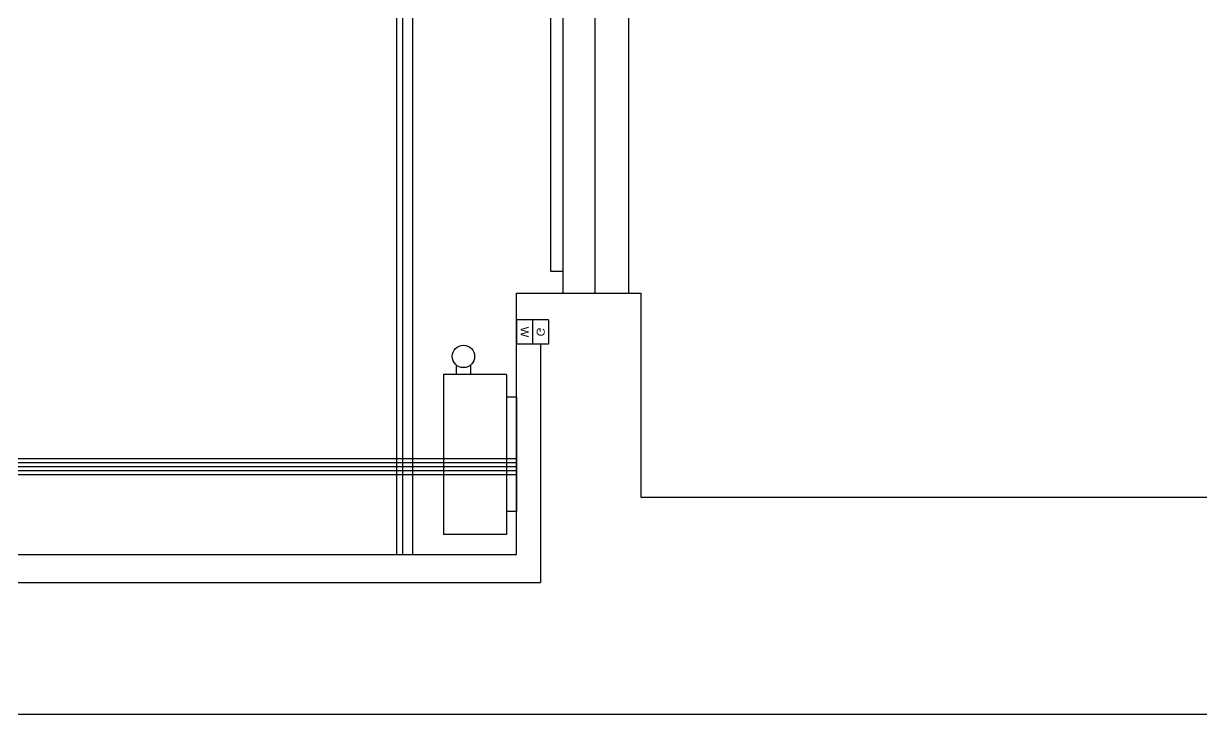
# Model space of a CAD drawing. Header units: millimetres. Extents: x 1478 to 10450, y 2114 to 8349.
# Drawn here: x 4291 to 4585.3, y 4028.9 to 4201.6 of the extents above; entities that cross this region are included whole.
import ezdxf
from ezdxf.lldxf.tags import DXFTag

# ---------------------------------------------------------------- set-up
doc = ezdxf.new("R2010")
doc.units = ezdxf.units.MM
for name, color, linetype in [('Grzejniki', 12, 'Continuous'), ('Inst - elektro', 160, 'Continuous'), ('Inst - sieciowe', 200, 'Continuous'), ('Okna', 7, 'Continuous'), ('Ściany', 7, 'Continuous')]:
    doc.layers.add(name, color=color, linetype=linetype)
tags = doc.linetypes.add('06B018', pattern=[6.75, 4.32, -0.54, 0.09, -0.54, 0.09, -0.54, 0.09, -0.54]).pattern_tags.tags
tags[18:19] = [DXFTag(74, 4), DXFTag(75, 0), DXFTag(340, '0'), DXFTag(46, 1.0), DXFTag(50, 0.0), DXFTag(44, 0.0), DXFTag(45, 0.0)]
tags[16:17] = [DXFTag(74, 4), DXFTag(75, 0), DXFTag(340, '0'), DXFTag(46, 1.0), DXFTag(50, 0.0), DXFTag(44, 0.0), DXFTag(45, 0.0)]
tags[14:15] = [DXFTag(74, 4), DXFTag(75, 0), DXFTag(340, '0'), DXFTag(46, 1.0), DXFTag(50, 0.0), DXFTag(44, 0.0), DXFTag(45, 0.0)]
tags[12:13] = [DXFTag(74, 4), DXFTag(75, 0), DXFTag(340, '0'), DXFTag(46, 1.0), DXFTag(50, 0.0), DXFTag(44, 0.0), DXFTag(45, 0.0)]
tags[10:11] = [DXFTag(74, 4), DXFTag(75, 0), DXFTag(340, '0'), DXFTag(46, 1.0), DXFTag(50, 0.0), DXFTag(44, 0.0), DXFTag(45, 0.0)]
tags[8:9] = [DXFTag(74, 4), DXFTag(75, 0), DXFTag(340, '0'), DXFTag(46, 1.0), DXFTag(50, 0.0), DXFTag(44, 0.0), DXFTag(45, 0.0)]
tags[6:7] = [DXFTag(74, 4), DXFTag(75, 0), DXFTag(340, '0'), DXFTag(46, 1.0), DXFTag(50, 0.0), DXFTag(44, 0.0), DXFTag(45, 0.0)]
tags[4:5] = [DXFTag(74, 4), DXFTag(75, 0), DXFTag(340, '0'), DXFTag(46, 1.0), DXFTag(50, 0.0), DXFTag(44, 0.0), DXFTag(45, 0.0)]
tags = doc.linetypes.add('07B05', pattern=[1.75, 0.25, -1.5]).pattern_tags.tags
tags[6:7] = [DXFTag(74, 4), DXFTag(75, 0), DXFTag(340, '0'), DXFTag(46, 1.0), DXFTag(50, 0.0), DXFTag(44, 0.0), DXFTag(45, 0.0)]
tags[4:5] = [DXFTag(74, 4), DXFTag(75, 0), DXFTag(340, '0'), DXFTag(46, 1.0), DXFTag(50, 0.0), DXFTag(44, 0.0), DXFTag(45, 0.0)]

# ---------------------------------------------------------------- blocks, each defined once
blk = doc.blocks.new('Z$W@#14945')
for p, q in [((3, 176), (3, 0)), ((11, 176), (11, 0)), ((0, 88.5), (0, 170.5)), ((0, 170.5), (3, 170.5)), ((3, 88.5), (0, 88.5)), ((3, 87.5), (0, 87.5)), ((0, 87.5), (0, 5.5)), ((0, 5.5), (3, 5.5))]:
    blk.add_line(p, q)
blk = doc.blocks.new('Z$W@#8909')
for p, q in [((3, 176), (11, 176)), ((3, 0), (11, 0))]:
    blk.add_line(p, q)
blk.add_blockref('Z$W@#14945', (0, 0))
blk = doc.blocks.new('Z$W@#8447')
for p, q in [((3.2, 42.36), (3.2, 40)), ((6.8, 42.36), (6.8, 40)), ((15.8, 40), (0, 40)), ((0, 40), (0, 0)), ((15.8, 40), (15.8, 0)), ((18.3, 34.3), (15.8, 34.3)), ((18.3, 34.3), (18.3, 5.7)), ((18.3, 5.7), (15.8, 5.7)), ((15.8, 0), (0, 0))]:
    blk.add_line(p, q)
blk.add_circle((5, 44.5), 2.8)
blk = doc.blocks.new('Z$W@#18756')
for p, q in [((0, 6), (0, 0)), ((0, 6), (4, 6)), ((4, 6), (4, 0)), ((0, 0), (4, 0))]:
    blk.add_line(p, q)
blk = doc.blocks.new('Z$W@#8106')
blk.add_blockref('Z$W@#18756', (0, 0))
at = {"insert": (2, 3), "char_height": 2, "width": 6, "attachment_point": 5, "rotation": 90}
blk.add_mtext('{\\fArial|b0|i0|c238|p0;W}', dxfattribs=at)
blk = doc.blocks.new('Z$W@#26308')
at = {"rotation": -90.00000000000001}
blk.add_blockref('Z$W@#18756', (0, 4), dxfattribs=at)
at = {"insert": (3, 2), "char_height": 2, "width": 6, "attachment_point": 5}
blk.add_mtext('{\\fArial|b0|i0|c238|p0;G}', dxfattribs=at)

msp = doc.modelspace()

# ---------------------------------------------------------------- linework, layer by layer
at = {"layer": 'Inst - elektro', "linetype": '06B018'}
for p in [(4420.212, 4121.516), (3953.712, 4061.916)]:
    msp.add_line(p, (4420.212, 4061.916), dxfattribs=at)
at = {"layer": 'Inst - sieciowe', "linetype": '07B05'}
for p, q in [((3919.465, 4092.916), (4414.212, 4092.916)), ((3919.879, 4091.916), (4414.212, 4091.916)), ((3920.294, 4090.916), (4414.212, 4090.916)), ((3920.708, 4089.916), (4414.212, 4089.916)), ((3921.122, 4088.916), (4414.212, 4088.916))]:
    msp.add_line(p, q, dxfattribs=at)
at = {"layer": 'Ściany'}
for p, q in [((4384.212, 4345.816), (4384.212, 4068.916)), ((4385.712, 4345.816), (4385.712, 4068.916)), ((4388.212, 4345.816), (4388.212, 4068.916)), ((4442.212, 4134.216), (4442.212, 4310.216)), ((4414.212, 4134.216), (4445.212, 4134.216)), ((4414.212, 4068.916), (4414.212, 4134.216)), ((4445.212, 4134.216), (4445.212, 4083.216)), ((4445.212, 4083.216), (4665.012, 4083.216)), ((3931.912, 4068.916), (4414.212, 4068.916)), ((4665.012, 4028.916), (3952.812, 4028.916))]:
    msp.add_line(p, q, dxfattribs=at)

# ---------------------------------------------------------------- block references
at = {"layer": 'Grzejniki'}
msp.add_blockref('Z$W@#8447', (4395.912, 4073.916), dxfattribs=at)
at = {"layer": 'Inst - elektro', "xscale": -1}
msp.add_blockref('Z$W@#8106', (4418.212, 4121.516), dxfattribs=at)
at = {"layer": 'Inst - elektro', "xscale": -1, "rotation": -90}
msp.add_blockref('Z$W@#26308', (4418.212, 4121.516), dxfattribs=at)
at = {"layer": 'Okna'}
msp.add_blockref('Z$W@#8909', (4422.712, 4134.216), dxfattribs=at)

doc.saveas('drawing.dxf')
